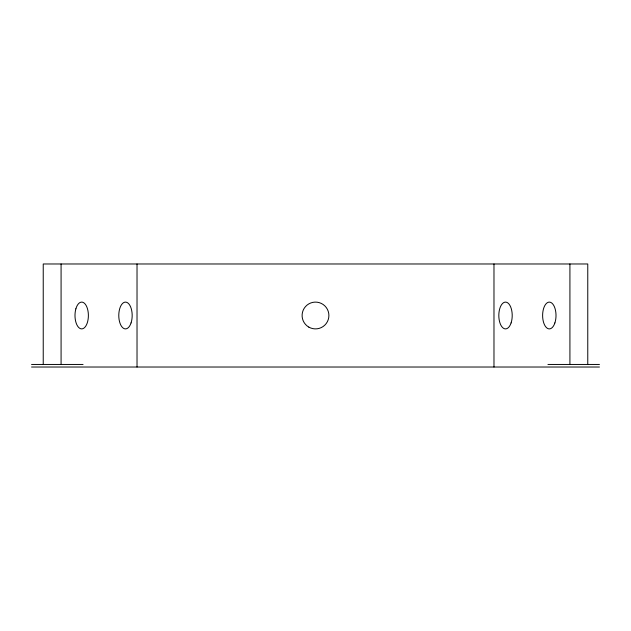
<?xml version="1.0" encoding="UTF-8"?>
<svg xmlns="http://www.w3.org/2000/svg" width="631" height="631" viewBox="0 0 631 631"><rect width="100%" height="100%" fill="white"/><g stroke="black" fill="none" stroke-linecap="round" stroke-linejoin="round"><path stroke-width="0.95" d="M31.55 364.45L83.063 364.45M547.937 364.45L599.45 364.45M31.55 367.021L599.45 367.021M587.769 364.45L587.769 263.979L43.231 263.979L43.231 364.45M569.919 263.979L569.919 364.45M493.978 263.979L493.978 367.021M137.022 263.979L137.022 367.021M61.081 263.979L61.081 364.45M308.804 327.103A13.393 13.393 0 0 0 328.893 315.5A13.393 13.393 0 0 0 308.804 303.897A13.393 13.393 0 0 0 308.804 327.103M131.059 322.914A13.393 6.696 -90 0 0 125.9 302.131A13.393 6.696 -90 0 0 119.48 321.455A13.393 6.696 -90 0 0 131.059 322.914M75.886 308.804A13.393 6.696 90 0 0 81.691 328.893A13.393 6.696 90 0 0 87.488 308.804A13.393 6.696 90 0 0 75.886 308.804M554.894 322.914A13.393 6.696 -90 0 0 549.735 302.131A13.393 6.696 -90 0 0 543.315 321.455A13.393 6.696 -90 0 0 554.894 322.914M511.094 322.914A13.393 6.696 -90 0 0 505.936 302.131A13.393 6.696 -90 0 0 499.515 321.455A13.393 6.696 -90 0 0 511.094 322.914"/></g></svg>
